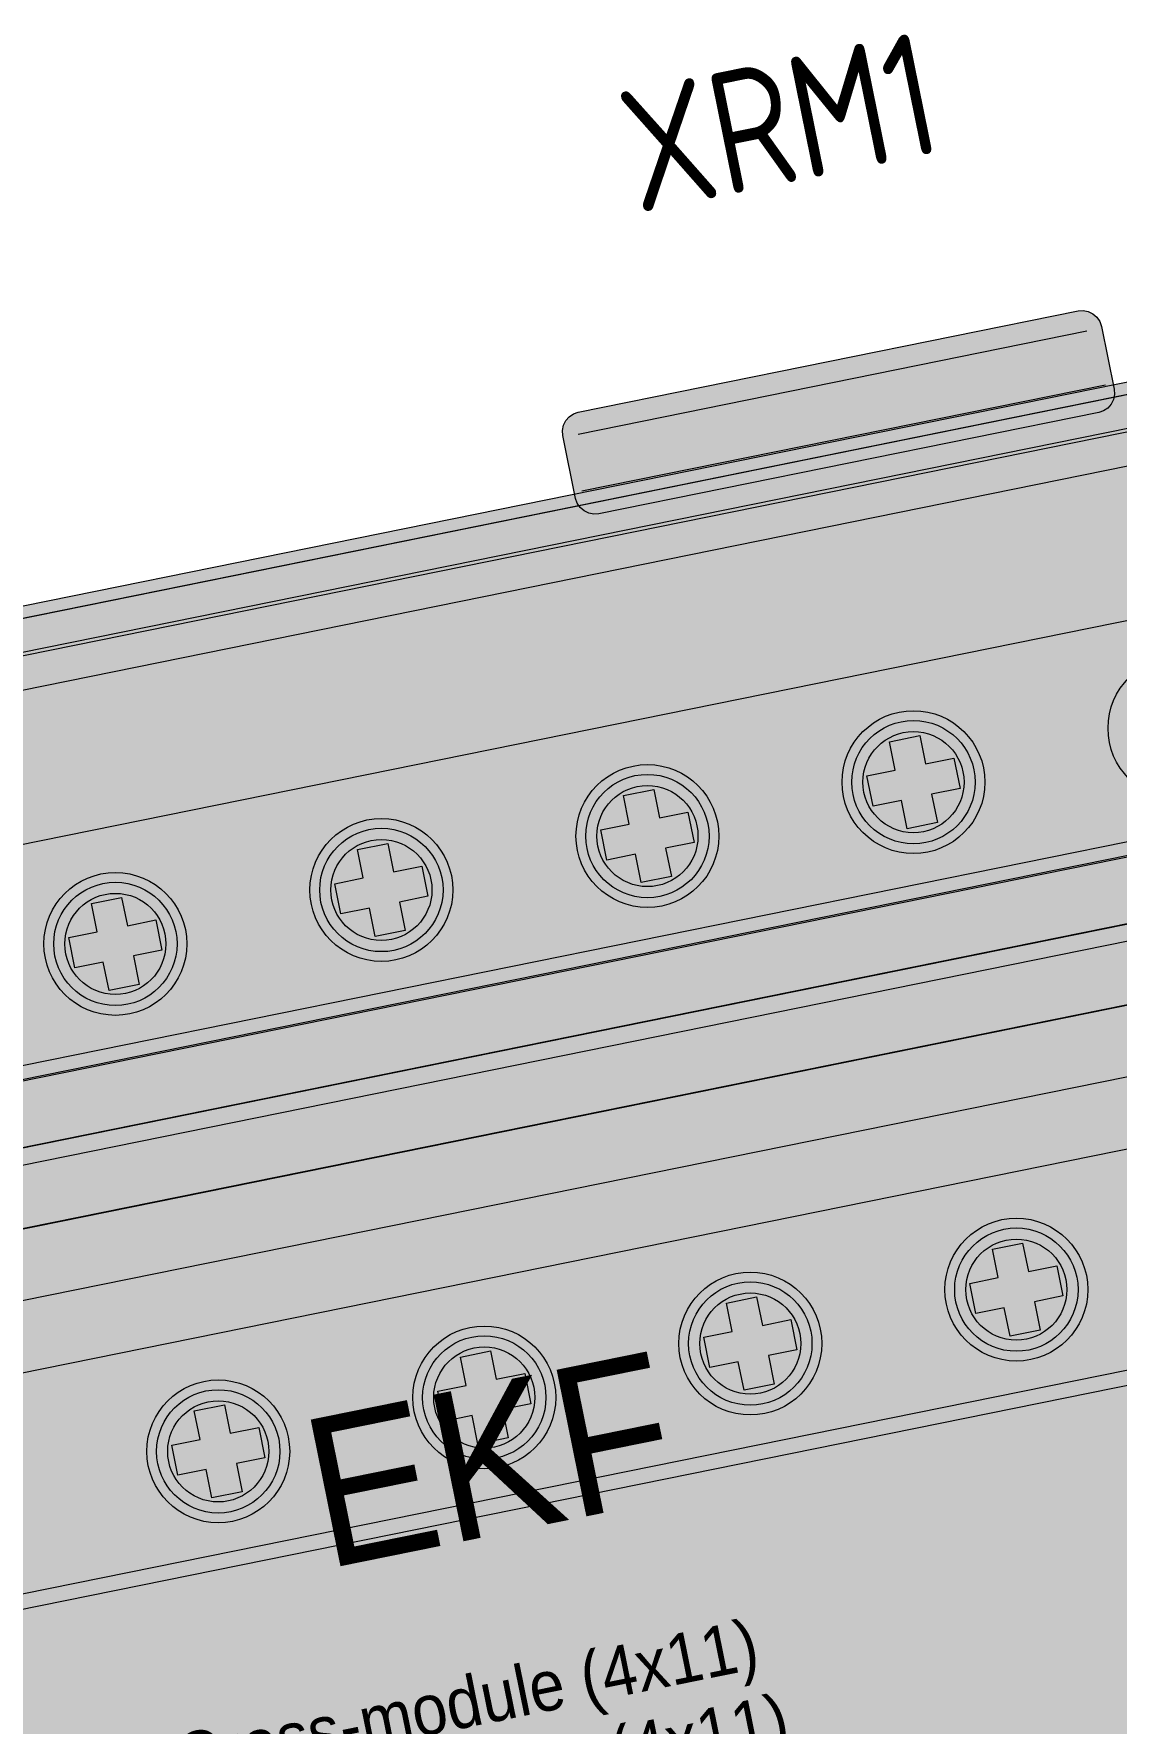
# Model space of a CAD drawing. Header units: millimetres. Extents: x -143 to 904, y -11 to 956.
# Drawn here: x -102.8 to -58.5, y 695.2 to 764.4 of the extents above; entities that cross this region are included whole.
import ezdxf
from ezdxf.enums import TextEntityAlignment as Align

# ---------------------------------------------------------------- set-up
doc = ezdxf.new("R2010")
doc.units = ezdxf.units.MM
doc.layers.add('CP_DEVICES', color=7, linetype='Continuous')
doc.layers.add('CP_TEXT', color=7, linetype='Continuous')
for name, color, linetype, lineweight in [('EKF_DETAILS', 7, 'Continuous', 5), ('EKF_FILL', 7, 'Continuous', 5), ('EKF_LABELS', 7, 'Continuous', 5), ('EKF_OUTLINE', 7, 'Continuous', 13), ('EKF_TERMINALS', 7, 'Continuous', 5)]:
    doc.layers.add(name, color=color, linetype=linetype, lineweight=lineweight)
doc.styles.add('CP_GOST', font='GOST2304A_0.ttf')
doc.styles.add('EKF_ARIAL', font='arial.ttf')

# ---------------------------------------------------------------- blocks, each defined once
blk = doc.blocks.new('EKF_CM_4x11')
at = {"layer": 'EKF_FILL', "true_color": 0x74745f}
blk.add_hatch(color=47, dxfattribs=at).paths.add_polyline_path([(61.6, 90.7), (61.768, 90.678), (61.925, 90.613), (62.06, 90.51), (62.163, 90.375), (62.228, 90.218), (62.25, 90.05), (62.25, 87.95), (62.228, 87.782), (62.163, 87.625), (62.06, 87.49), (61.925, 87.387), (61.768, 87.322), (61.6, 87.3), (44.9, 87.3), (44.732, 87.322), (44.575, 87.387), (44.44, 87.49), (44.337, 87.625), (44.272, 87.782), (44.25, 87.95), (44.25, 90.05), (44.272, 90.218), (44.337, 90.375), (44.44, 90.51), (44.575, 90.613), (44.732, 90.678), (44.9, 90.7)])
at = {"layer": 'EKF_FILL', "true_color": 0xe3e8e5}
blk.add_hatch(color=254, dxfattribs=at).paths.add_polyline_path([(105.3, 88.1), (105.611, 88.059), (105.9, 87.939), (106.149, 87.749), (106.339, 87.5), (106.459, 87.211), (106.5, 86.9), (106.5, 1.2), (106.459, 0.889), (106.339, 0.6), (106.149, 0.351), (105.9, 0.161), (105.611, 0.041), (105.3, 0), (1.2, 0), (0.889, 0.041), (0.6, 0.161), (0.351, 0.351), (0.161, 0.6), (0.041, 0.889), (0, 1.2), (0, 86.9), (0.041, 87.211), (0.161, 87.5), (0.351, 87.749), (0.6, 87.939), (0.889, 88.059), (1.2, 88.1)])
at = {"layer": 'EKF_FILL', "true_color": 0x55564e}
blk.add_hatch(color=251, dxfattribs=at).paths.add_polyline_path([(103.3, 87.7), (103.481, 87.676), (103.65, 87.606), (103.795, 87.495), (103.906, 87.35), (103.976, 87.181), (104, 87), (104, 1.4), (103.976, 1.219), (103.906, 1.05), (103.795, 0.905), (103.65, 0.794), (103.481, 0.724), (103.3, 0.7), (3.2, 0.7), (3.019, 0.724), (2.85, 0.794), (2.705, 0.905), (2.594, 1.05), (2.524, 1.219), (2.5, 1.4), (2.5, 87), (2.524, 87.181), (2.594, 87.35), (2.705, 87.495), (2.85, 87.606), (3.019, 87.676), (3.2, 87.7)])
at = {"layer": 'EKF_FILL', "true_color": 0x797c6b}
blk.add_hatch(color=8, dxfattribs=at).paths.add_polyline_path([(3.5, 87.7), (103, 87.7), (103, 86.6), (3.5, 86.6)])
at = {"layer": 'EKF_FILL', "true_color": 0x8b8e81}
for points in [[(3.3, 86.9), (103.2, 86.9), (103.2, 85.7), (3.3, 85.7)], [(3.3, 67.3), (103.2, 67.3), (103.2, 66.1), (3.3, 66.1)]]:
    blk.add_hatch(color=252, dxfattribs=at).paths.add_polyline_path(points)
at = {"layer": 'EKF_FILL', "true_color": 0x66665a}
blk.add_hatch(color=251, dxfattribs=at).paths.add_polyline_path([(102.1, 86.5), (102.204, 86.486), (102.3, 86.446), (102.383, 86.383), (102.446, 86.3), (102.486, 86.204), (102.5, 86.1), (102.5, 2.3), (102.486, 2.196), (102.446, 2.1), (102.383, 2.017), (102.3, 1.954), (102.204, 1.914), (102.1, 1.9), (4.4, 1.9), (4.296, 1.914), (4.2, 1.954), (4.117, 2.017), (4.054, 2.1), (4.014, 2.196), (4, 2.3), (4, 86.1), (4.014, 86.204), (4.054, 86.3), (4.117, 86.383), (4.2, 86.446), (4.296, 86.486), (4.4, 86.5)])
at = {"layer": 'EKF_FILL', "true_color": 0x8b805d}
for points in [[(100, 80.442), (100.104, 80.428), (100.2, 80.388), (100.283, 80.324), (100.346, 80.242), (100.386, 80.145), (100.4, 80.041), (100.4, 73.242), (100.386, 73.138), (100.346, 73.041), (100.283, 72.959), (100.2, 72.895), (100.104, 72.855), (100, 72.841), (6.5, 72.841), (6.396, 72.855), (6.3, 72.895), (6.217, 72.959), (6.154, 73.041), (6.114, 73.138), (6.1, 73.242), (6.1, 80.041), (6.114, 80.145), (6.154, 80.242), (6.217, 80.324), (6.3, 80.388), (6.396, 80.428), (6.5, 80.442)], [(100, 63.481), (100.104, 63.467), (100.2, 63.427), (100.283, 63.363), (100.346, 63.281), (100.386, 63.184), (100.4, 63.081), (100.4, 56.281), (100.386, 56.177), (100.346, 56.081), (100.283, 55.998), (100.2, 55.934), (100.104, 55.894), (100, 55.881), (6.5, 55.881), (6.396, 55.894), (6.3, 55.934), (6.217, 55.998), (6.154, 56.081), (6.114, 56.177), (6.1, 56.281), (6.1, 63.081), (6.114, 63.184), (6.154, 63.281), (6.217, 63.363), (6.3, 63.427), (6.396, 63.467), (6.5, 63.481)]]:
    blk.add_hatch(color=45, dxfattribs=at).paths.add_polyline_path(points)
at = {"layer": 'EKF_FILL', "true_color": 0x625f4e}
for points in [[(28.92, 76.642), (28.9, 76.336), (28.84, 76.036), (28.742, 75.746), (28.606, 75.472), (28.436, 75.217), (28.235, 74.987), (28.005, 74.785), (27.75, 74.615), (27.475, 74.48), (27.186, 74.381), (26.885, 74.322), (26.58, 74.302), (26.275, 74.322), (25.974, 74.381), (25.685, 74.48), (25.41, 74.615), (25.155, 74.785), (24.925, 74.987), (24.724, 75.217), (24.554, 75.472), (24.418, 75.746), (24.32, 76.036), (24.26, 76.336), (24.24, 76.642), (24.26, 76.947), (24.32, 77.247), (24.418, 77.537), (24.554, 77.811), (24.724, 78.066), (24.925, 78.296), (25.155, 78.498), (25.41, 78.668), (25.685, 78.803), (25.974, 78.902), (26.275, 78.961), (26.58, 78.981), (26.885, 78.961), (27.186, 78.902), (27.475, 78.803), (27.75, 78.668), (28.005, 78.498), (28.235, 78.296), (28.436, 78.066), (28.606, 77.811), (28.742, 77.537), (28.84, 77.247), (28.9, 76.947)], [(37.81, 76.642), (37.79, 76.336), (37.73, 76.036), (37.632, 75.746), (37.496, 75.472), (37.326, 75.217), (37.125, 74.987), (36.895, 74.785), (36.64, 74.615), (36.365, 74.48), (36.076, 74.381), (35.775, 74.322), (35.47, 74.302), (35.165, 74.322), (34.864, 74.381), (34.575, 74.48), (34.3, 74.615), (34.045, 74.785), (33.815, 74.987), (33.614, 75.217), (33.444, 75.472), (33.308, 75.746), (33.21, 76.036), (33.15, 76.336), (33.13, 76.642), (33.15, 76.947), (33.21, 77.247), (33.308, 77.537), (33.444, 77.811), (33.614, 78.066), (33.815, 78.296), (34.045, 78.498), (34.3, 78.668), (34.575, 78.803), (34.864, 78.902), (35.165, 78.961), (35.47, 78.981), (35.775, 78.961), (36.076, 78.902), (36.365, 78.803), (36.64, 78.668), (36.895, 78.498), (37.125, 78.296), (37.326, 78.066), (37.496, 77.811), (37.632, 77.537), (37.73, 77.247), (37.79, 76.947)], [(46.7, 76.642), (46.68, 76.336), (46.62, 76.036), (46.522, 75.746), (46.386, 75.472), (46.216, 75.217), (46.015, 74.987), (45.785, 74.785), (45.53, 74.615), (45.255, 74.48), (44.966, 74.381), (44.665, 74.322), (44.36, 74.302), (44.055, 74.322), (43.754, 74.381), (43.465, 74.48), (43.19, 74.615), (42.935, 74.785), (42.705, 74.987), (42.504, 75.217), (42.334, 75.472), (42.198, 75.746), (42.1, 76.036), (42.04, 76.336), (42.02, 76.642), (42.04, 76.947), (42.1, 77.247), (42.198, 77.537), (42.334, 77.811), (42.504, 78.066), (42.705, 78.296), (42.935, 78.498), (43.19, 78.668), (43.465, 78.803), (43.754, 78.902), (44.055, 78.961), (44.36, 78.981), (44.665, 78.961), (44.966, 78.902), (45.255, 78.803), (45.53, 78.668), (45.785, 78.498), (46.015, 78.296), (46.216, 78.066), (46.386, 77.811), (46.522, 77.537), (46.62, 77.247), (46.68, 76.947)], [(55.59, 76.642), (55.57, 76.336), (55.51, 76.036), (55.412, 75.746), (55.276, 75.472), (55.106, 75.217), (54.905, 74.987), (54.675, 74.785), (54.42, 74.615), (54.145, 74.48), (53.856, 74.381), (53.555, 74.322), (53.25, 74.302), (52.945, 74.322), (52.644, 74.381), (52.355, 74.48), (52.08, 74.615), (51.825, 74.785), (51.595, 74.987), (51.394, 75.217), (51.224, 75.472), (51.088, 75.746), (50.99, 76.036), (50.93, 76.336), (50.91, 76.642), (50.93, 76.947), (50.99, 77.247), (51.088, 77.537), (51.224, 77.811), (51.394, 78.066), (51.595, 78.296), (51.825, 78.498), (52.08, 78.668), (52.355, 78.803), (52.644, 78.902), (52.945, 78.961), (53.25, 78.981), (53.555, 78.961), (53.856, 78.902), (54.145, 78.803), (54.42, 78.668), (54.675, 78.498), (54.905, 78.296), (55.106, 78.066), (55.276, 77.811), (55.412, 77.537), (55.51, 77.247), (55.57, 76.947)], [(64.48, 76.642), (64.46, 76.336), (64.4, 76.036), (64.302, 75.746), (64.166, 75.472), (63.996, 75.217), (63.795, 74.987), (63.565, 74.785), (63.31, 74.615), (63.035, 74.48), (62.746, 74.381), (62.445, 74.322), (62.14, 74.302), (61.835, 74.322), (61.534, 74.381), (61.245, 74.48), (60.97, 74.615), (60.715, 74.785), (60.485, 74.987), (60.284, 75.217), (60.114, 75.472), (59.978, 75.746), (59.88, 76.036), (59.82, 76.336), (59.8, 76.642), (59.82, 76.947), (59.88, 77.247), (59.978, 77.537), (60.114, 77.811), (60.284, 78.066), (60.485, 78.296), (60.715, 78.498), (60.97, 78.668), (61.245, 78.803), (61.534, 78.902), (61.835, 78.961), (62.14, 78.981), (62.445, 78.961), (62.746, 78.902), (63.035, 78.803), (63.31, 78.668), (63.565, 78.498), (63.795, 78.296), (63.996, 78.066), (64.166, 77.811), (64.302, 77.537), (64.4, 77.247), (64.46, 76.947)], [(28.92, 59.681), (28.9, 59.375), (28.84, 59.075), (28.742, 58.785), (28.606, 58.511), (28.436, 58.256), (28.235, 58.026), (28.005, 57.824), (27.75, 57.654), (27.475, 57.519), (27.186, 57.42), (26.885, 57.361), (26.58, 57.341), (26.275, 57.361), (25.974, 57.42), (25.685, 57.519), (25.41, 57.654), (25.155, 57.824), (24.925, 58.026), (24.724, 58.256), (24.554, 58.511), (24.418, 58.785), (24.32, 59.075), (24.26, 59.375), (24.24, 59.681), (24.26, 59.986), (24.32, 60.286), (24.418, 60.576), (24.554, 60.851), (24.724, 61.105), (24.925, 61.335), (25.155, 61.537), (25.41, 61.707), (25.685, 61.842), (25.974, 61.941), (26.275, 62.001), (26.58, 62.021), (26.885, 62.001), (27.186, 61.941), (27.475, 61.842), (27.75, 61.707), (28.005, 61.537), (28.235, 61.335), (28.436, 61.105), (28.606, 60.851), (28.742, 60.576), (28.84, 60.286), (28.9, 59.986)], [(37.81, 59.681), (37.79, 59.375), (37.73, 59.075), (37.632, 58.785), (37.496, 58.511), (37.326, 58.256), (37.125, 58.026), (36.895, 57.824), (36.64, 57.654), (36.365, 57.519), (36.076, 57.42), (35.775, 57.361), (35.47, 57.341), (35.165, 57.361), (34.864, 57.42), (34.575, 57.519), (34.3, 57.654), (34.045, 57.824), (33.815, 58.026), (33.614, 58.256), (33.444, 58.511), (33.308, 58.785), (33.21, 59.075), (33.15, 59.375), (33.13, 59.681), (33.15, 59.986), (33.21, 60.286), (33.308, 60.576), (33.444, 60.851), (33.614, 61.105), (33.815, 61.335), (34.045, 61.537), (34.3, 61.707), (34.575, 61.842), (34.864, 61.941), (35.165, 62.001), (35.47, 62.021), (35.775, 62.001), (36.076, 61.941), (36.365, 61.842), (36.64, 61.707), (36.895, 61.537), (37.125, 61.335), (37.326, 61.105), (37.496, 60.851), (37.632, 60.576), (37.73, 60.286), (37.79, 59.986)], [(46.7, 59.681), (46.68, 59.375), (46.62, 59.075), (46.522, 58.785), (46.386, 58.511), (46.216, 58.256), (46.015, 58.026), (45.785, 57.824), (45.53, 57.654), (45.255, 57.519), (44.966, 57.42), (44.665, 57.361), (44.36, 57.341), (44.055, 57.361), (43.754, 57.42), (43.465, 57.519), (43.19, 57.654), (42.935, 57.824), (42.705, 58.026), (42.504, 58.256), (42.334, 58.511), (42.198, 58.785), (42.1, 59.075), (42.04, 59.375), (42.02, 59.681), (42.04, 59.986), (42.1, 60.286), (42.198, 60.576), (42.334, 60.851), (42.504, 61.105), (42.705, 61.335), (42.935, 61.537), (43.19, 61.707), (43.465, 61.842), (43.754, 61.941), (44.055, 62.001), (44.36, 62.021), (44.665, 62.001), (44.966, 61.941), (45.255, 61.842), (45.53, 61.707), (45.785, 61.537), (46.015, 61.335), (46.216, 61.105), (46.386, 60.851), (46.522, 60.576), (46.62, 60.286), (46.68, 59.986)], [(55.59, 59.681), (55.57, 59.375), (55.51, 59.075), (55.412, 58.785), (55.276, 58.511), (55.106, 58.256), (54.905, 58.026), (54.675, 57.824), (54.42, 57.654), (54.145, 57.519), (53.856, 57.42), (53.555, 57.361), (53.25, 57.341), (52.945, 57.361), (52.644, 57.42), (52.355, 57.519), (52.08, 57.654), (51.825, 57.824), (51.595, 58.026), (51.394, 58.256), (51.224, 58.511), (51.088, 58.785), (50.99, 59.075), (50.93, 59.375), (50.91, 59.681), (50.93, 59.986), (50.99, 60.286), (51.088, 60.576), (51.224, 60.851), (51.394, 61.105), (51.595, 61.335), (51.825, 61.537), (52.08, 61.707), (52.355, 61.842), (52.644, 61.941), (52.945, 62.001), (53.25, 62.021), (53.555, 62.001), (53.856, 61.941), (54.145, 61.842), (54.42, 61.707), (54.675, 61.537), (54.905, 61.335), (55.106, 61.105), (55.276, 60.851), (55.412, 60.576), (55.51, 60.286), (55.57, 59.986)]]:
    blk.add_hatch(color=251, dxfattribs=at).paths.add_polyline_path(points)
at = {"layer": 'EKF_FILL', "true_color": 0x909087}
for points in [[(28.6, 76.642), (28.583, 76.378), (28.531, 76.119), (28.446, 75.868), (28.329, 75.632), (28.183, 75.412), (28.008, 75.213), (27.81, 75.039), (27.59, 74.892), (27.353, 74.775), (27.103, 74.69), (26.844, 74.639), (26.58, 74.621), (26.316, 74.639), (26.057, 74.69), (25.807, 74.775), (25.57, 74.892), (25.35, 75.039), (25.152, 75.213), (24.977, 75.412), (24.831, 75.632), (24.714, 75.868), (24.629, 76.119), (24.577, 76.378), (24.56, 76.642), (24.577, 76.905), (24.629, 77.164), (24.714, 77.415), (24.831, 77.651), (24.977, 77.871), (25.152, 78.07), (25.35, 78.244), (25.57, 78.391), (25.807, 78.508), (26.057, 78.593), (26.316, 78.644), (26.58, 78.662), (26.844, 78.644), (27.103, 78.593), (27.353, 78.508), (27.59, 78.391), (27.81, 78.244), (28.008, 78.07), (28.183, 77.871), (28.329, 77.651), (28.446, 77.415), (28.531, 77.164), (28.583, 76.905)], [(37.49, 76.642), (37.473, 76.378), (37.421, 76.119), (37.336, 75.868), (37.219, 75.632), (37.073, 75.412), (36.898, 75.213), (36.7, 75.039), (36.48, 74.892), (36.243, 74.775), (35.993, 74.69), (35.734, 74.639), (35.47, 74.621), (35.206, 74.639), (34.947, 74.69), (34.697, 74.775), (34.46, 74.892), (34.24, 75.039), (34.042, 75.213), (33.867, 75.412), (33.721, 75.632), (33.604, 75.868), (33.519, 76.119), (33.467, 76.378), (33.45, 76.642), (33.467, 76.905), (33.519, 77.164), (33.604, 77.415), (33.721, 77.651), (33.867, 77.871), (34.042, 78.07), (34.24, 78.244), (34.46, 78.391), (34.697, 78.508), (34.947, 78.593), (35.206, 78.644), (35.47, 78.662), (35.734, 78.644), (35.993, 78.593), (36.243, 78.508), (36.48, 78.391), (36.7, 78.244), (36.898, 78.07), (37.073, 77.871), (37.219, 77.651), (37.336, 77.415), (37.421, 77.164), (37.473, 76.905)], [(46.38, 76.642), (46.363, 76.378), (46.311, 76.119), (46.226, 75.868), (46.109, 75.632), (45.963, 75.412), (45.788, 75.213), (45.59, 75.039), (45.37, 74.892), (45.133, 74.775), (44.883, 74.69), (44.624, 74.639), (44.36, 74.621), (44.096, 74.639), (43.837, 74.69), (43.587, 74.775), (43.35, 74.892), (43.13, 75.039), (42.932, 75.213), (42.757, 75.412), (42.611, 75.632), (42.494, 75.868), (42.409, 76.119), (42.357, 76.378), (42.34, 76.642), (42.357, 76.905), (42.409, 77.164), (42.494, 77.415), (42.611, 77.651), (42.757, 77.871), (42.932, 78.07), (43.13, 78.244), (43.35, 78.391), (43.587, 78.508), (43.837, 78.593), (44.096, 78.644), (44.36, 78.662), (44.624, 78.644), (44.883, 78.593), (45.133, 78.508), (45.37, 78.391), (45.59, 78.244), (45.788, 78.07), (45.963, 77.871), (46.109, 77.651), (46.226, 77.415), (46.311, 77.164), (46.363, 76.905)], [(55.27, 76.642), (55.253, 76.378), (55.201, 76.119), (55.116, 75.868), (54.999, 75.632), (54.853, 75.412), (54.678, 75.213), (54.48, 75.039), (54.26, 74.892), (54.023, 74.775), (53.773, 74.69), (53.514, 74.639), (53.25, 74.621), (52.986, 74.639), (52.727, 74.69), (52.477, 74.775), (52.24, 74.892), (52.02, 75.039), (51.822, 75.213), (51.647, 75.412), (51.501, 75.632), (51.384, 75.868), (51.299, 76.119), (51.247, 76.378), (51.23, 76.642), (51.247, 76.905), (51.299, 77.164), (51.384, 77.415), (51.501, 77.651), (51.647, 77.871), (51.822, 78.07), (52.02, 78.244), (52.24, 78.391), (52.477, 78.508), (52.727, 78.593), (52.986, 78.644), (53.25, 78.662), (53.514, 78.644), (53.773, 78.593), (54.023, 78.508), (54.26, 78.391), (54.48, 78.244), (54.678, 78.07), (54.853, 77.871), (54.999, 77.651), (55.116, 77.415), (55.201, 77.164), (55.253, 76.905)], [(28.6, 59.681), (28.583, 59.417), (28.531, 59.158), (28.446, 58.908), (28.329, 58.671), (28.183, 58.451), (28.008, 58.252), (27.81, 58.078), (27.59, 57.931), (27.353, 57.814), (27.103, 57.729), (26.844, 57.678), (26.58, 57.661), (26.316, 57.678), (26.057, 57.729), (25.807, 57.814), (25.57, 57.931), (25.35, 58.078), (25.152, 58.252), (24.977, 58.451), (24.831, 58.671), (24.714, 58.908), (24.629, 59.158), (24.577, 59.417), (24.56, 59.681), (24.577, 59.944), (24.629, 60.203), (24.714, 60.454), (24.831, 60.691), (24.977, 60.91), (25.152, 61.109), (25.35, 61.283), (25.57, 61.43), (25.807, 61.547), (26.057, 61.632), (26.316, 61.683), (26.58, 61.701), (26.844, 61.683), (27.103, 61.632), (27.353, 61.547), (27.59, 61.43), (27.81, 61.283), (28.008, 61.109), (28.183, 60.91), (28.329, 60.691), (28.446, 60.454), (28.531, 60.203), (28.583, 59.944)], [(37.49, 59.681), (37.473, 59.417), (37.421, 59.158), (37.336, 58.908), (37.219, 58.671), (37.073, 58.451), (36.898, 58.252), (36.7, 58.078), (36.48, 57.931), (36.243, 57.814), (35.993, 57.729), (35.734, 57.678), (35.47, 57.661), (35.206, 57.678), (34.947, 57.729), (34.697, 57.814), (34.46, 57.931), (34.24, 58.078), (34.042, 58.252), (33.867, 58.451), (33.721, 58.671), (33.604, 58.908), (33.519, 59.158), (33.467, 59.417), (33.45, 59.681), (33.467, 59.944), (33.519, 60.203), (33.604, 60.454), (33.721, 60.691), (33.867, 60.91), (34.042, 61.109), (34.24, 61.283), (34.46, 61.43), (34.697, 61.547), (34.947, 61.632), (35.206, 61.683), (35.47, 61.701), (35.734, 61.683), (35.993, 61.632), (36.243, 61.547), (36.48, 61.43), (36.7, 61.283), (36.898, 61.109), (37.073, 60.91), (37.219, 60.691), (37.336, 60.454), (37.421, 60.203), (37.473, 59.944)], [(46.38, 59.681), (46.363, 59.417), (46.311, 59.158), (46.226, 58.908), (46.109, 58.671), (45.963, 58.451), (45.788, 58.252), (45.59, 58.078), (45.37, 57.931), (45.133, 57.814), (44.883, 57.729), (44.624, 57.678), (44.36, 57.661), (44.096, 57.678), (43.837, 57.729), (43.587, 57.814), (43.35, 57.931), (43.13, 58.078), (42.932, 58.252), (42.757, 58.451), (42.611, 58.671), (42.494, 58.908), (42.409, 59.158), (42.357, 59.417), (42.34, 59.681), (42.357, 59.944), (42.409, 60.203), (42.494, 60.454), (42.611, 60.691), (42.757, 60.91), (42.932, 61.109), (43.13, 61.283), (43.35, 61.43), (43.587, 61.547), (43.837, 61.632), (44.096, 61.683), (44.36, 61.701), (44.624, 61.683), (44.883, 61.632), (45.133, 61.547), (45.37, 61.43), (45.59, 61.283), (45.788, 61.109), (45.963, 60.91), (46.109, 60.691), (46.226, 60.454), (46.311, 60.203), (46.363, 59.944)], [(55.27, 59.681), (55.253, 59.417), (55.201, 59.158), (55.116, 58.908), (54.999, 58.671), (54.853, 58.451), (54.678, 58.252), (54.48, 58.078), (54.26, 57.931), (54.023, 57.814), (53.773, 57.729), (53.514, 57.678), (53.25, 57.661), (52.986, 57.678), (52.727, 57.729), (52.477, 57.814), (52.24, 57.931), (52.02, 58.078), (51.822, 58.252), (51.647, 58.451), (51.501, 58.671), (51.384, 58.908), (51.299, 59.158), (51.247, 59.417), (51.23, 59.681), (51.247, 59.944), (51.299, 60.203), (51.384, 60.454), (51.501, 60.691), (51.647, 60.91), (51.822, 61.109), (52.02, 61.283), (52.24, 61.43), (52.477, 61.547), (52.727, 61.632), (52.986, 61.683), (53.25, 61.701), (53.514, 61.683), (53.773, 61.632), (54.023, 61.547), (54.26, 61.43), (54.48, 61.283), (54.678, 61.109), (54.853, 60.91), (54.999, 60.691), (55.116, 60.454), (55.201, 60.203), (55.253, 59.944)]]:
    blk.add_hatch(color=252, dxfattribs=at).paths.add_polyline_path(points)
at = {"layer": 'EKF_FILL', "true_color": 0x797d75}
for points in [[(28.236, 76.642), (28.222, 76.425), (28.18, 76.213), (28.11, 76.008), (28.014, 75.813), (27.894, 75.633), (27.751, 75.47), (27.588, 75.327), (27.408, 75.207), (27.214, 75.111), (27.009, 75.042), (26.796, 74.999), (26.58, 74.985), (26.364, 74.999), (26.151, 75.042), (25.946, 75.111), (25.752, 75.207), (25.572, 75.327), (25.409, 75.47), (25.266, 75.633), (25.146, 75.813), (25.05, 76.008), (24.98, 76.213), (24.938, 76.425), (24.924, 76.642), (24.938, 76.858), (24.98, 77.07), (25.05, 77.275), (25.146, 77.47), (25.266, 77.65), (25.409, 77.813), (25.572, 77.956), (25.752, 78.076), (25.946, 78.172), (26.151, 78.241), (26.364, 78.284), (26.58, 78.298), (26.796, 78.284), (27.009, 78.241), (27.214, 78.172), (27.408, 78.076), (27.588, 77.956), (27.751, 77.813), (27.894, 77.65), (28.014, 77.47), (28.11, 77.275), (28.18, 77.07), (28.222, 76.858)], [(37.126, 76.642), (37.112, 76.425), (37.07, 76.213), (37, 76.008), (36.904, 75.813), (36.784, 75.633), (36.641, 75.47), (36.478, 75.327), (36.298, 75.207), (36.104, 75.111), (35.899, 75.042), (35.686, 74.999), (35.47, 74.985), (35.254, 74.999), (35.041, 75.042), (34.836, 75.111), (34.642, 75.207), (34.462, 75.327), (34.299, 75.47), (34.156, 75.633), (34.036, 75.813), (33.94, 76.008), (33.87, 76.213), (33.828, 76.425), (33.814, 76.642), (33.828, 76.858), (33.87, 77.07), (33.94, 77.275), (34.036, 77.47), (34.156, 77.65), (34.299, 77.813), (34.462, 77.956), (34.642, 78.076), (34.836, 78.172), (35.041, 78.241), (35.254, 78.284), (35.47, 78.298), (35.686, 78.284), (35.899, 78.241), (36.104, 78.172), (36.298, 78.076), (36.478, 77.956), (36.641, 77.813), (36.784, 77.65), (36.904, 77.47), (37, 77.275), (37.07, 77.07), (37.112, 76.858)], [(46.016, 76.642), (46.002, 76.425), (45.96, 76.213), (45.89, 76.008), (45.794, 75.813), (45.674, 75.633), (45.531, 75.47), (45.368, 75.327), (45.188, 75.207), (44.994, 75.111), (44.789, 75.042), (44.576, 74.999), (44.36, 74.985), (44.144, 74.999), (43.931, 75.042), (43.726, 75.111), (43.532, 75.207), (43.352, 75.327), (43.189, 75.47), (43.046, 75.633), (42.926, 75.813), (42.83, 76.008), (42.76, 76.213), (42.718, 76.425), (42.704, 76.642), (42.718, 76.858), (42.76, 77.07), (42.83, 77.275), (42.926, 77.47), (43.046, 77.65), (43.189, 77.813), (43.352, 77.956), (43.532, 78.076), (43.726, 78.172), (43.931, 78.241), (44.144, 78.284), (44.36, 78.298), (44.576, 78.284), (44.789, 78.241), (44.994, 78.172), (45.188, 78.076), (45.368, 77.956), (45.531, 77.813), (45.674, 77.65), (45.794, 77.47), (45.89, 77.275), (45.96, 77.07), (46.002, 76.858)], [(54.906, 76.642), (54.892, 76.425), (54.85, 76.213), (54.78, 76.008), (54.684, 75.813), (54.564, 75.633), (54.421, 75.47), (54.258, 75.327), (54.078, 75.207), (53.884, 75.111), (53.679, 75.042), (53.466, 74.999), (53.25, 74.985), (53.034, 74.999), (52.821, 75.042), (52.616, 75.111), (52.422, 75.207), (52.242, 75.327), (52.079, 75.47), (51.936, 75.633), (51.816, 75.813), (51.72, 76.008), (51.65, 76.213), (51.608, 76.425), (51.594, 76.642), (51.608, 76.858), (51.65, 77.07), (51.72, 77.275), (51.816, 77.47), (51.936, 77.65), (52.079, 77.813), (52.242, 77.956), (52.422, 78.076), (52.616, 78.172), (52.821, 78.241), (53.034, 78.284), (53.25, 78.298), (53.466, 78.284), (53.679, 78.241), (53.884, 78.172), (54.078, 78.076), (54.258, 77.956), (54.421, 77.813), (54.564, 77.65), (54.684, 77.47), (54.78, 77.275), (54.85, 77.07), (54.892, 76.858)], [(28.236, 59.681), (28.222, 59.464), (28.18, 59.252), (28.11, 59.047), (28.014, 58.852), (27.894, 58.672), (27.751, 58.509), (27.588, 58.366), (27.408, 58.246), (27.214, 58.15), (27.009, 58.081), (26.796, 58.038), (26.58, 58.024), (26.364, 58.038), (26.151, 58.081), (25.946, 58.15), (25.752, 58.246), (25.572, 58.366), (25.409, 58.509), (25.266, 58.672), (25.146, 58.852), (25.05, 59.047), (24.98, 59.252), (24.938, 59.464), (24.924, 59.681), (24.938, 59.897), (24.98, 60.109), (25.05, 60.314), (25.146, 60.509), (25.266, 60.689), (25.409, 60.852), (25.572, 60.995), (25.752, 61.115), (25.946, 61.211), (26.151, 61.281), (26.364, 61.323), (26.58, 61.337), (26.796, 61.323), (27.009, 61.281), (27.214, 61.211), (27.408, 61.115), (27.588, 60.995), (27.751, 60.852), (27.894, 60.689), (28.014, 60.509), (28.11, 60.314), (28.18, 60.109), (28.222, 59.897)], [(37.126, 59.681), (37.112, 59.464), (37.07, 59.252), (37, 59.047), (36.904, 58.852), (36.784, 58.672), (36.641, 58.509), (36.478, 58.366), (36.298, 58.246), (36.104, 58.15), (35.899, 58.081), (35.686, 58.038), (35.47, 58.024), (35.254, 58.038), (35.041, 58.081), (34.836, 58.15), (34.642, 58.246), (34.462, 58.366), (34.299, 58.509), (34.156, 58.672), (34.036, 58.852), (33.94, 59.047), (33.87, 59.252), (33.828, 59.464), (33.814, 59.681), (33.828, 59.897), (33.87, 60.109), (33.94, 60.314), (34.036, 60.509), (34.156, 60.689), (34.299, 60.852), (34.462, 60.995), (34.642, 61.115), (34.836, 61.211), (35.041, 61.281), (35.254, 61.323), (35.47, 61.337), (35.686, 61.323), (35.899, 61.281), (36.104, 61.211), (36.298, 61.115), (36.478, 60.995), (36.641, 60.852), (36.784, 60.689), (36.904, 60.509), (37, 60.314), (37.07, 60.109), (37.112, 59.897)], [(46.016, 59.681), (46.002, 59.464), (45.96, 59.252), (45.89, 59.047), (45.794, 58.852), (45.674, 58.672), (45.531, 58.509), (45.368, 58.366), (45.188, 58.246), (44.994, 58.15), (44.789, 58.081), (44.576, 58.038), (44.36, 58.024), (44.144, 58.038), (43.931, 58.081), (43.726, 58.15), (43.532, 58.246), (43.352, 58.366), (43.189, 58.509), (43.046, 58.672), (42.926, 58.852), (42.83, 59.047), (42.76, 59.252), (42.718, 59.464), (42.704, 59.681), (42.718, 59.897), (42.76, 60.109), (42.83, 60.314), (42.926, 60.509), (43.046, 60.689), (43.189, 60.852), (43.352, 60.995), (43.532, 61.115), (43.726, 61.211), (43.931, 61.281), (44.144, 61.323), (44.36, 61.337), (44.576, 61.323), (44.789, 61.281), (44.994, 61.211), (45.188, 61.115), (45.368, 60.995), (45.531, 60.852), (45.674, 60.689), (45.794, 60.509), (45.89, 60.314), (45.96, 60.109), (46.002, 59.897)], [(54.906, 59.681), (54.892, 59.464), (54.85, 59.252), (54.78, 59.047), (54.684, 58.852), (54.564, 58.672), (54.421, 58.509), (54.258, 58.366), (54.078, 58.246), (53.884, 58.15), (53.679, 58.081), (53.466, 58.038), (53.25, 58.024), (53.034, 58.038), (52.821, 58.081), (52.616, 58.15), (52.422, 58.246), (52.242, 58.366), (52.079, 58.509), (51.936, 58.672), (51.816, 58.852), (51.72, 59.047), (51.65, 59.252), (51.608, 59.464), (51.594, 59.681), (51.608, 59.897), (51.65, 60.109), (51.72, 60.314), (51.816, 60.509), (51.936, 60.689), (52.079, 60.852), (52.242, 60.995), (52.422, 61.115), (52.616, 61.211), (52.821, 61.281), (53.034, 61.323), (53.25, 61.337), (53.466, 61.323), (53.679, 61.281), (53.884, 61.211), (54.078, 61.115), (54.258, 60.995), (54.421, 60.852), (54.564, 60.689), (54.684, 60.509), (54.78, 60.314), (54.85, 60.109), (54.892, 59.897)]]:
    blk.add_hatch(color=8, dxfattribs=at).paths.add_polyline_path(points)
at = {"layer": 'EKF_FILL', "true_color": 0x40473f}
for points in [[(26.075, 78.096), (27.085, 78.096), (27.085, 77.147), (28.034, 77.147), (28.034, 76.136), (27.085, 76.136), (27.085, 75.187), (26.075, 75.187), (26.075, 76.136), (25.126, 76.136), (25.126, 77.147), (26.075, 77.147)], [(34.965, 78.096), (35.975, 78.096), (35.975, 77.147), (36.924, 77.147), (36.924, 76.136), (35.975, 76.136), (35.975, 75.187), (34.965, 75.187), (34.965, 76.136), (34.016, 76.136), (34.016, 77.147), (34.965, 77.147)], [(43.855, 78.096), (44.865, 78.096), (44.865, 77.147), (45.814, 77.147), (45.814, 76.136), (44.865, 76.136), (44.865, 75.187), (43.855, 75.187), (43.855, 76.136), (42.906, 76.136), (42.906, 77.147), (43.855, 77.147)], [(52.745, 78.096), (53.755, 78.096), (53.755, 77.147), (54.704, 77.147), (54.704, 76.136), (53.755, 76.136), (53.755, 75.187), (52.745, 75.187), (52.745, 76.136), (51.796, 76.136), (51.796, 77.147), (52.745, 77.147)], [(26.075, 61.135), (27.085, 61.135), (27.085, 60.186), (28.034, 60.186), (28.034, 59.176), (27.085, 59.176), (27.085, 58.226), (26.075, 58.226), (26.075, 59.176), (25.126, 59.176), (25.126, 60.186), (26.075, 60.186)], [(34.965, 61.135), (35.975, 61.135), (35.975, 60.186), (36.924, 60.186), (36.924, 59.176), (35.975, 59.176), (35.975, 58.226), (34.965, 58.226), (34.965, 59.176), (34.016, 59.176), (34.016, 60.186), (34.965, 60.186)], [(43.855, 61.135), (44.865, 61.135), (44.865, 60.186), (45.814, 60.186), (45.814, 59.176), (44.865, 59.176), (44.865, 58.226), (43.855, 58.226), (43.855, 59.176), (42.906, 59.176), (42.906, 60.186), (43.855, 60.186)], [(52.745, 61.135), (53.755, 61.135), (53.755, 60.186), (54.704, 60.186), (54.704, 59.176), (53.755, 59.176), (53.755, 58.226), (52.745, 58.226), (52.745, 59.176), (51.796, 59.176), (51.796, 60.186), (52.745, 60.186)]]:
    blk.add_hatch(color=69, dxfattribs=at).paths.add_polyline_path(points)
at = {"layer": 'EKF_FILL', "true_color": 0x383e35}
blk.add_hatch(color=250, dxfattribs=at).paths.add_polyline_path([(3.1, 72.7), (103.4, 72.7), (103.4, 71.2), (3.1, 71.2)])
at = {"layer": 'EKF_FILL', "true_color": 0x343930}
blk.add_hatch(color=250, dxfattribs=at).paths.add_polyline_path([(1, 70.7), (105.5, 70.7), (105.5, 68.1), (1, 68.1)])
at = {"layer": 'EKF_FILL', "true_color": 0x454a40}
blk.add_hatch(color=69, dxfattribs=at).paths.add_polyline_path([(22.45, 61.2), (84.05, 61.2), (84.05, 31.7), (22.45, 31.7)])
at = {"layer": 'EKF_FILL', "true_color": 0xbe3939}
blk.add_hatch(color=15, dxfattribs=at).paths.add_polyline_path([(23.25, 60.2), (28.05, 60.2), (28.05, 54.7), (23.25, 54.7)])
at = {"layer": 'EKF_FILL', "true_color": 0xf8f8ee}
for points in [[(23.95, 55.4), (24.35, 59.5), (25.25, 59.5)], [(23.95, 55.4), (25.85, 59.5), (26.75, 59.5)], [(23.95, 55.4), (27.35, 58.6), (27.35, 57.7)], [(23.95, 55.4), (27.35, 56.9), (27.35, 56.1)]]:
    blk.add_hatch(color=7, dxfattribs=at).paths.add_polyline_path(points)
at = {"layer": 'EKF_DETAILS', "color": 253, "lineweight": 5, "true_color": 0xbeb69b}
blk.add_line((44.75, 90), (61.75, 90), dxfattribs=at)
at = {"layer": 'EKF_DETAILS', "color": 250, "lineweight": 5, "true_color": 0x292f27}
blk.add_line((44.5, 88.15), (62, 88.15), dxfattribs=at)
at = {"layer": 'EKF_DETAILS', "color": 253, "lineweight": 5, "true_color": 0xacafa4}
for p, q in [((4, 85.4), (102.5, 85.4)), ((4, 65.8), (102.5, 65.8))]:
    blk.add_line(p, q, dxfattribs=at)
at = {"layer": 'EKF_DETAILS', "color": 252, "lineweight": 5, "true_color": 0x9a9d8e}
blk.add_line((4, 72.9), (102.5, 72.9), dxfattribs=at)
at = {"layer": 'EKF_DETAILS', "color": 252, "lineweight": 5, "true_color": 0x8b9083}
blk.add_line((3, 70.15), (103.5, 70.15), dxfattribs=at)
at = {"layer": 'EKF_DETAILS', "color": 250, "lineweight": 5, "true_color": 0x31372c}
blk.add_lwpolyline([(61.6, 90.7), (61.768, 90.678), (61.925, 90.613), (62.06, 90.51), (62.163, 90.375), (62.228, 90.218), (62.25, 90.05), (62.25, 87.95), (62.228, 87.782), (62.163, 87.625), (62.06, 87.49), (61.925, 87.387), (61.768, 87.322), (61.6, 87.3), (44.9, 87.3), (44.732, 87.322), (44.575, 87.387), (44.44, 87.49), (44.337, 87.625), (44.272, 87.782), (44.25, 87.95), (44.25, 90.05), (44.272, 90.218), (44.337, 90.375), (44.44, 90.51), (44.575, 90.613), (44.732, 90.678), (44.9, 90.7)], close=True, dxfattribs=at)
at = {"layer": 'EKF_DETAILS', "color": 250, "lineweight": 5, "true_color": 0x282d29}
blk.add_lwpolyline([(103.3, 0.7), (3.2, 0.7), (3.019, 0.724), (2.85, 0.794), (2.705, 0.905), (2.594, 1.05), (2.524, 1.219), (2.5, 1.4), (2.5, 87), (2.524, 87.181), (2.594, 87.35), (2.705, 87.495), (2.85, 87.606), (3.019, 87.676), (3.2, 87.7), (103.3, 87.7)], dxfattribs=at)
at = {"layer": 'EKF_DETAILS', "color": 250, "lineweight": 5, "true_color": 0x30372f}
for points in [[(103.2, 70.7), (3.3, 70.7), (3.132, 70.722), (2.975, 70.787), (2.84, 70.89), (2.737, 71.025), (2.672, 71.182), (2.65, 71.35), (2.65, 87.05), (2.672, 87.218), (2.737, 87.375), (2.84, 87.51), (2.975, 87.613), (3.132, 87.678), (3.3, 87.7), (103.2, 87.7)], [(103.2, 23.5), (3.3, 23.5), (3.132, 23.522), (2.975, 23.587), (2.84, 23.69), (2.737, 23.825), (2.672, 23.982), (2.65, 24.15), (2.65, 67.45), (2.672, 67.618), (2.737, 67.775), (2.84, 67.91), (2.975, 68.013), (3.132, 68.078), (3.3, 68.1), (103.2, 68.1)]]:
    blk.add_lwpolyline(points, dxfattribs=at)
at = {"layer": 'EKF_DETAILS', "color": 250, "lineweight": 5, "true_color": 0x373e31}
blk.add_lwpolyline([(3.5, 87.7), (103, 87.7), (103, 86.6), (3.5, 86.6)], close=True, dxfattribs=at)
at = {"layer": 'EKF_DETAILS', "color": 252, "lineweight": 5, "true_color": 0x8e9188}
blk.add_lwpolyline([(102.1, 1.9), (4.4, 1.9), (4.296, 1.914), (4.2, 1.954), (4.117, 2.017), (4.054, 2.1), (4.014, 2.196), (4, 2.3), (4, 86.1), (4.014, 86.204), (4.054, 86.3), (4.117, 86.383), (4.2, 86.446), (4.296, 86.486), (4.4, 86.5), (102.1, 86.5)], dxfattribs=at)
at = {"layer": 'EKF_DETAILS', "color": 250, "lineweight": 5, "true_color": 0x292f28}
blk.add_lwpolyline([(1, 70.7), (105.5, 70.7), (105.5, 68.1), (1, 68.1)], close=True, dxfattribs=at)
at = {"layer": 'EKF_OUTLINE', "color": 250, "lineweight": 13, "true_color": 0x303733}
blk.add_lwpolyline([(105.3, 0), (1.2, 0), (0.889, 0.041), (0.6, 0.161), (0.351, 0.351), (0.161, 0.6), (0.041, 0.889), (0, 1.2), (0, 86.9), (0.041, 87.211), (0.161, 87.5), (0.351, 87.749), (0.6, 87.939), (0.889, 88.059), (1.2, 88.1), (105.3, 88.1)], dxfattribs=at)
at = {"layer": 'EKF_TERMINALS', "color": 33, "lineweight": 5, "true_color": 0xb1a078}
for p, q in [((6.6, 73.341), (99.9, 73.341)), ((6.6, 56.381), (99.9, 56.381))]:
    blk.add_line(p, q, dxfattribs=at)
at = {"layer": 'EKF_TERMINALS', "color": 59, "lineweight": 5, "true_color": 0x4b4e3f}
for points in [[(100, 72.841), (6.5, 72.841), (6.396, 72.855), (6.3, 72.895), (6.217, 72.959), (6.154, 73.041), (6.114, 73.138), (6.1, 73.242), (6.1, 80.041), (6.114, 80.145), (6.154, 80.242), (6.217, 80.324), (6.3, 80.388), (6.396, 80.428), (6.5, 80.442), (100, 80.442)], [(100, 55.881), (6.5, 55.881), (6.396, 55.894), (6.3, 55.934), (6.217, 55.998), (6.154, 56.081), (6.114, 56.177), (6.1, 56.281), (6.1, 63.081), (6.114, 63.184), (6.154, 63.281), (6.217, 63.363), (6.3, 63.427), (6.396, 63.467), (6.5, 63.481), (100, 63.481)]]:
    blk.add_lwpolyline(points, dxfattribs=at)
at = {"layer": 'EKF_TERMINALS', "color": 250, "lineweight": 5, "true_color": 0x333a33}
for points in [[(26.075, 78.096), (27.085, 78.096), (27.085, 77.147), (28.034, 77.147), (28.034, 76.136), (27.085, 76.136), (27.085, 75.187), (26.075, 75.187), (26.075, 76.136), (25.126, 76.136), (25.126, 77.147), (26.075, 77.147)], [(34.965, 78.096), (35.975, 78.096), (35.975, 77.147), (36.924, 77.147), (36.924, 76.136), (35.975, 76.136), (35.975, 75.187), (34.965, 75.187), (34.965, 76.136), (34.016, 76.136), (34.016, 77.147), (34.965, 77.147)], [(43.855, 78.096), (44.865, 78.096), (44.865, 77.147), (45.814, 77.147), (45.814, 76.136), (44.865, 76.136), (44.865, 75.187), (43.855, 75.187), (43.855, 76.136), (42.906, 76.136), (42.906, 77.147), (43.855, 77.147)], [(52.745, 78.096), (53.755, 78.096), (53.755, 77.147), (54.704, 77.147), (54.704, 76.136), (53.755, 76.136), (53.755, 75.187), (52.745, 75.187), (52.745, 76.136), (51.796, 76.136), (51.796, 77.147), (52.745, 77.147)], [(26.075, 61.135), (27.085, 61.135), (27.085, 60.186), (28.034, 60.186), (28.034, 59.176), (27.085, 59.176), (27.085, 58.226), (26.075, 58.226), (26.075, 59.176), (25.126, 59.176), (25.126, 60.186), (26.075, 60.186)], [(34.965, 61.135), (35.975, 61.135), (35.975, 60.186), (36.924, 60.186), (36.924, 59.176), (35.975, 59.176), (35.975, 58.226), (34.965, 58.226), (34.965, 59.176), (34.016, 59.176), (34.016, 60.186), (34.965, 60.186)], [(43.855, 61.135), (44.865, 61.135), (44.865, 60.186), (45.814, 60.186), (45.814, 59.176), (44.865, 59.176), (44.865, 58.226), (43.855, 58.226), (43.855, 59.176), (42.906, 59.176), (42.906, 60.186), (43.855, 60.186)], [(52.745, 61.135), (53.755, 61.135), (53.755, 60.186), (54.704, 60.186), (54.704, 59.176), (53.755, 59.176), (53.755, 58.226), (52.745, 58.226), (52.745, 59.176), (51.796, 59.176), (51.796, 60.186), (52.745, 60.186)]]:
    blk.add_lwpolyline(points, close=True, dxfattribs=at)
at = {"layer": 'EKF_TERMINALS', "color": 250, "lineweight": 5, "true_color": 0x383a35}
for centre, radius in [((26.58, 76.642), 2.34), ((26.58, 76.642), 2.02), ((35.47, 76.642), 2.34), ((35.47, 76.642), 2.02), ((44.36, 76.642), 2.34), ((44.36, 76.642), 2.02), ((53.25, 76.642), 2.34), ((53.25, 76.642), 2.02), ((62.14, 76.642), 2.34), ((26.58, 76.642), 1.656), ((35.47, 76.642), 1.656), ((44.36, 76.642), 1.656), ((53.25, 76.642), 1.656), ((26.58, 59.681), 2.34), ((35.47, 59.681), 2.34), ((44.36, 59.681), 2.34), ((53.25, 59.681), 2.34), ((26.58, 59.681), 2.02), ((35.47, 59.681), 2.02), ((44.36, 59.681), 2.02), ((53.25, 59.681), 2.02), ((26.58, 59.681), 1.656), ((35.47, 59.681), 1.656), ((44.36, 59.681), 1.656), ((53.25, 59.681), 1.656)]:
    blk.add_circle(centre, radius, dxfattribs=at)
at = {"layer": 'EKF_LABELS', "color": 7, "true_color": 0xf5f5ef, "style": 'EKF_ARIAL', "width": 0.9}
for s, height, p in [('EKF', 4.9, (29.25, 55.2)), ('Cross-module (4x11)', 1.65, (23.25, 49.2)), ('Кросс-модуль (4x11)', 1.65, (23.25, 46.6))]:
    blk.add_text(s, height=height, dxfattribs=at).set_placement(p)
blk = doc.blocks.new('CP_LAYOUT_263958312')
at = {"layer": 'CP_DEVICES'}
blk.add_blockref('EKF_CM_4x11', (0, 495.15), dxfattribs=at)
at = {"layer": 'CP_TEXT', "style": 'CP_GOST'}
blk.add_text('XRM1', height=4, dxfattribs=at).set_placement((53.25, 593.85), align=Align.MIDDLE_CENTER)

msp = doc.modelspace()

# ---------------------------------------------------------------- block references
at = {"layer": 'CP_DEVICES', "xscale": 1.25, "yscale": 1.25, "rotation": 11.45915590261646}
msp.add_blockref('CP_LAYOUT_263958312', (10, 20), dxfattribs=at)

doc.saveas('drawing.dxf')
